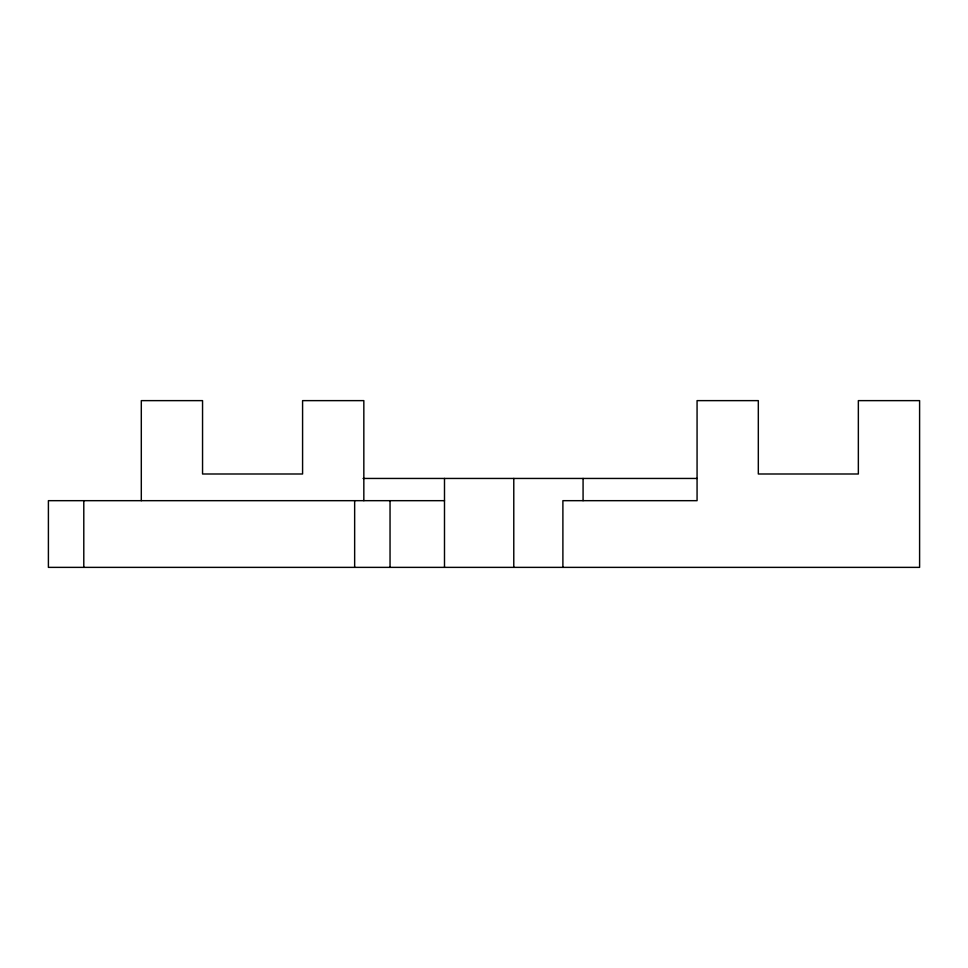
<?xml version="1.0" encoding="UTF-8"?>
<svg xmlns="http://www.w3.org/2000/svg" width="968" height="968" viewBox="0 0 968 968"><rect width="100%" height="100%" fill="white"/><g stroke="black" fill="none" stroke-linecap="round" stroke-linejoin="round"><path stroke-width="1.45" d="M363.073 478.446L697.069 478.446M444.494 500.674L48.4 500.674L48.4 567.369L919.6 567.369L919.6 400.631L858.35 400.631L858.35 473.993L758.319 473.993L758.319 400.631L697.069 400.631L697.069 500.674L562.892 500.674L562.892 567.369M583.075 478.446L583.075 500.674M513.778 478.446L513.778 567.369M444.494 478.446L444.494 567.369M390.043 500.674L390.043 567.369M363.835 500.674L363.835 400.631L302.585 400.631L302.585 473.993L202.554 473.993L202.554 400.631L141.304 400.631L141.304 500.674M354.651 500.674L354.651 567.369M83.793 500.674L83.793 567.369"/></g></svg>
